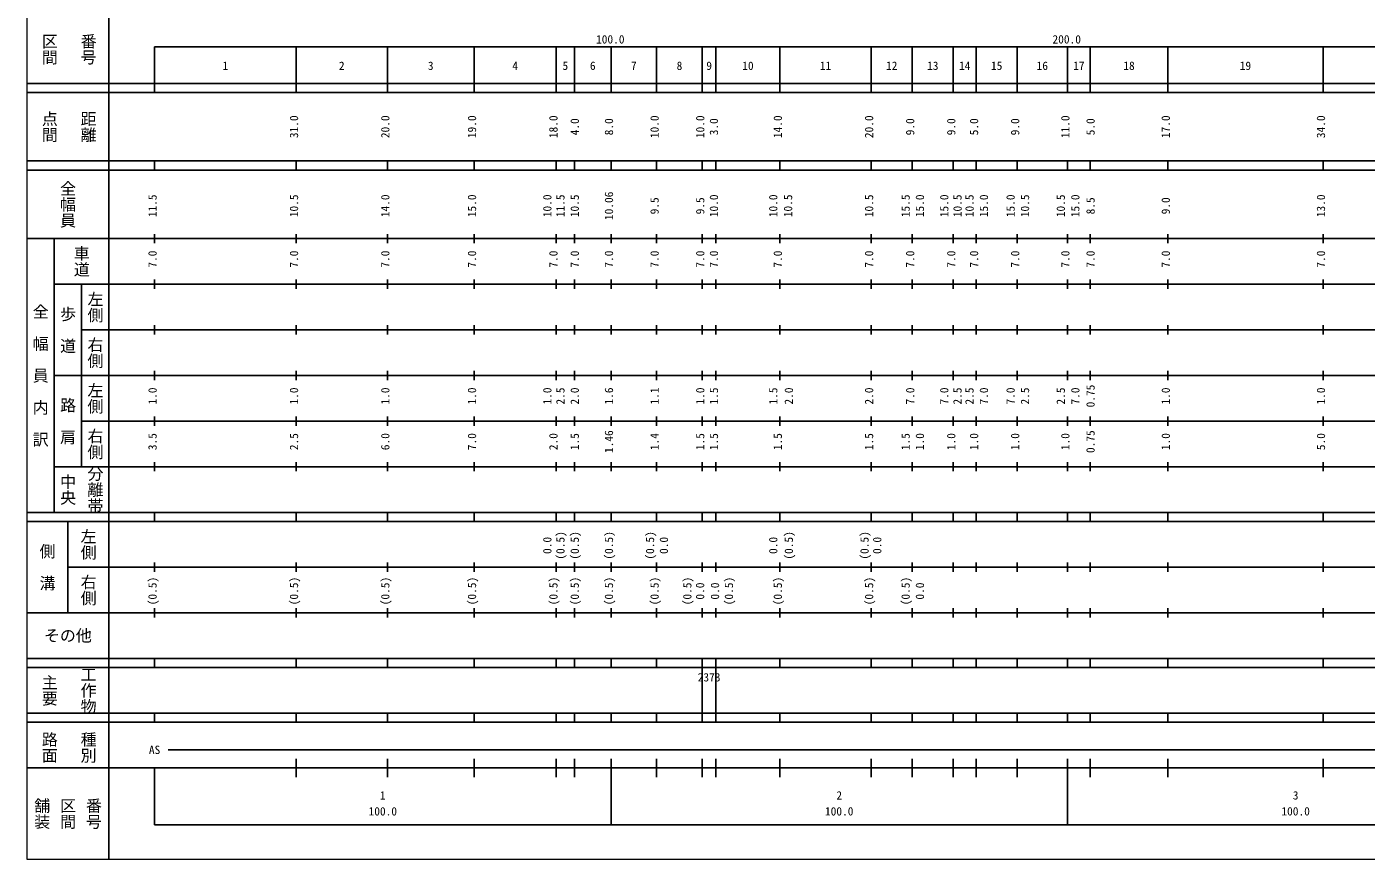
# Model space of a CAD drawing. Units: millimetres on the paper, enlarged 1000 times. Extents: x -64763 to 575237, y -104041 to 255959.
# Drawn here: x -64763 to 228702, y -104041 to 78368 of the extents above; entities that cross this region are included whole.
import ezdxf
from ezdxf.enums import TextEntityAlignment as Align

# ---------------------------------------------------------------- set-up
doc = ezdxf.new("R2010")
doc.units = ezdxf.units.MM
doc.header["$LTSCALE"] = 1000
doc.layers.add('M-TTL', color=2, linetype='Continuous', lineweight=13)
doc.layers.add('M-TTL-BAND', color=7, linetype='Continuous', lineweight=25)
doc.styles.add('@ＭＳ ゴシック', font='')
doc.styles.add('ＭＳ ゴシック', font='')
doc.styles.get('@ＭＳ ゴシック').set_extended_font_data('@MS Gothic')
doc.styles.get('ＭＳ ゴシック').set_extended_font_data('MS Gothic')

msp = doc.modelspace()

# ---------------------------------------------------------------- linework, layer by layer
at = {"layer": 'M-TTL'}
for p, q in [((-64763, 255959), (-64763, -104041)), ((-64763, -104041), (575237, -104041))]:
    msp.add_line(p, q, dxfattribs=at)
at = {"layer": 'M-TTL-BAND'}
for p, q in [((-46763, 245959), (-46763, -104041)), ((-36763, 73959), (474237, 73959)), ((-36763, 73959), (-36763, 63959)), ((-5763, 63959), (-5763, 73959)), ((14237, 63959), (14237, 73959)), ((33237, 63959), (33237, 73959)), ((51237, 63959), (51237, 73959)), ((55237, 63959), (55237, 73959)), ((63237, 63959), (63237, 73959)), ((73237, 63959), (73237, 73959)), ((83237, 63959), (83237, 73959)), ((86237, 63959), (86237, 73959)), ((100237, 63959), (100237, 73959)), ((120237, 63959), (120237, 73959)), ((129237, 63959), (129237, 73959)), ((138237, 63959), (138237, 73959)), ((143237, 63959), (143237, 73959)), ((152237, 63959), (152237, 73959)), ((163237, 63959), (163237, 73959)), ((168237, 63959), (168237, 73959)), ((185237, 63959), (185237, 73959)), ((219237, 63959), (219237, 73959)), ((-64763, 65959), (474237, 65959)), ((-64763, 63959), (474237, 63959)), ((-64763, 48959), (474237, 48959)), ((-64763, 46959), (474237, 46959)), ((-36763, 46959), (-36763, 48959)), ((-5763, 46959), (-5763, 48959)), ((14237, 46959), (14237, 48959)), ((33237, 46959), (33237, 48959)), ((51237, 46959), (51237, 48959)), ((55237, 46959), (55237, 48959)), ((63237, 46959), (63237, 48959)), ((73237, 46959), (73237, 48959)), ((83237, 46959), (83237, 48959)), ((86237, 46959), (86237, 48959)), ((100237, 46959), (100237, 48959)), ((120237, 46959), (120237, 48959)), ((129237, 46959), (129237, 48959)), ((138237, 46959), (138237, 48959)), ((143237, 46959), (143237, 48959)), ((152237, 46959), (152237, 48959)), ((163237, 46959), (163237, 48959)), ((168237, 46959), (168237, 48959)), ((185237, 46959), (185237, 48959)), ((219237, 46959), (219237, 48959)), ((-36763, 30959), (-36763, 32959)), ((-5763, 30959), (-5763, 32959)), ((14237, 30959), (14237, 32959)), ((33237, 30959), (33237, 32959)), ((51237, 30959), (51237, 32959)), ((55237, 30959), (55237, 32959)), ((63237, 30959), (63237, 32959)), ((73237, 30959), (73237, 32959)), ((83237, 30959), (83237, 32959)), ((86237, 30959), (86237, 32959)), ((100237, 30959), (100237, 32959)), ((120237, 30959), (120237, 32959)), ((129237, 30959), (129237, 32959)), ((138237, 30959), (138237, 32959)), ((143237, 30959), (143237, 32959)), ((152237, 30959), (152237, 32959)), ((163237, 30959), (163237, 32959)), ((168237, 30959), (168237, 32959)), ((185237, 30959), (185237, 32959)), ((219237, 30959), (219237, 32959)), ((-64763, 31959), (474237, 31959)), ((-58763, -28041), (-58763, 31959)), ((-58763, 21959), (474237, 21959)), ((-52763, 21959), (-52763, -18041)), ((-36763, 20959), (-36763, 22959)), ((-5763, 20959), (-5763, 22959)), ((14237, 20959), (14237, 22959)), ((33237, 20959), (33237, 22959)), ((51237, 20959), (51237, 22959)), ((55237, 20959), (55237, 22959)), ((63237, 20959), (63237, 22959)), ((73237, 20959), (73237, 22959)), ((83237, 20959), (83237, 22959)), ((86237, 20959), (86237, 22959)), ((100237, 20959), (100237, 22959)), ((120237, 20959), (120237, 22959)), ((129237, 20959), (129237, 22959)), ((138237, 20959), (138237, 22959)), ((143237, 20959), (143237, 22959)), ((152237, 20959), (152237, 22959)), ((163237, 20959), (163237, 22959)), ((168237, 20959), (168237, 22959)), ((185237, 20959), (185237, 22959)), ((219237, 20959), (219237, 22959)), ((-52763, 11959), (474237, 11959)), ((-36763, 10959), (-36763, 12959)), ((-5763, 10959), (-5763, 12959)), ((14237, 10959), (14237, 12959)), ((33237, 10959), (33237, 12959)), ((51237, 10959), (51237, 12959)), ((55237, 10959), (55237, 12959)), ((63237, 10959), (63237, 12959)), ((73237, 10959), (73237, 12959)), ((83237, 10959), (83237, 12959)), ((86237, 10959), (86237, 12959)), ((100237, 10959), (100237, 12959)), ((120237, 10959), (120237, 12959)), ((129237, 10959), (129237, 12959)), ((138237, 10959), (138237, 12959)), ((143237, 10959), (143237, 12959)), ((152237, 10959), (152237, 12959)), ((163237, 10959), (163237, 12959)), ((168237, 10959), (168237, 12959)), ((185237, 10959), (185237, 12959)), ((219237, 10959), (219237, 12959)), ((-36763, 959), (-36763, 2959)), ((-5763, 959), (-5763, 2959)), ((14237, 959), (14237, 2959)), ((33237, 959), (33237, 2959)), ((51237, 959), (51237, 2959)), ((55237, 959), (55237, 2959)), ((63237, 959), (63237, 2959)), ((73237, 959), (73237, 2959)), ((83237, 959), (83237, 2959)), ((86237, 959), (86237, 2959)), ((100237, 959), (100237, 2959)), ((120237, 959), (120237, 2959)), ((129237, 959), (129237, 2959)), ((138237, 959), (138237, 2959)), ((143237, 959), (143237, 2959)), ((152237, 959), (152237, 2959)), ((163237, 959), (163237, 2959)), ((168237, 959), (168237, 2959)), ((185237, 959), (185237, 2959)), ((219237, 959), (219237, 2959)), ((-58763, 1959), (474237, 1959)), ((-52763, -8041), (474237, -8041)), ((-36763, -9041), (-36763, -7041)), ((-5763, -9041), (-5763, -7041)), ((14237, -9041), (14237, -7041)), ((33237, -9041), (33237, -7041)), ((51237, -9041), (51237, -7041)), ((55237, -9041), (55237, -7041)), ((63237, -9041), (63237, -7041)), ((73237, -9041), (73237, -7041)), ((83237, -9041), (83237, -7041)), ((86237, -9041), (86237, -7041)), ((100237, -9041), (100237, -7041)), ((120237, -9041), (120237, -7041)), ((129237, -9041), (129237, -7041)), ((138237, -9041), (138237, -7041)), ((143237, -9041), (143237, -7041)), ((152237, -9041), (152237, -7041)), ((163237, -9041), (163237, -7041)), ((168237, -9041), (168237, -7041)), ((185237, -9041), (185237, -7041)), ((219237, -9041), (219237, -7041)), ((-36763, -19041), (-36763, -17041)), ((-5763, -19041), (-5763, -17041)), ((14237, -19041), (14237, -17041)), ((33237, -19041), (33237, -17041)), ((51237, -19041), (51237, -17041)), ((55237, -19041), (55237, -17041)), ((63237, -19041), (63237, -17041)), ((73237, -19041), (73237, -17041)), ((83237, -19041), (83237, -17041)), ((86237, -19041), (86237, -17041)), ((100237, -19041), (100237, -17041)), ((120237, -19041), (120237, -17041)), ((129237, -19041), (129237, -17041)), ((138237, -19041), (138237, -17041)), ((143237, -19041), (143237, -17041)), ((152237, -19041), (152237, -17041)), ((163237, -19041), (163237, -17041)), ((168237, -19041), (168237, -17041)), ((185237, -19041), (185237, -17041)), ((219237, -19041), (219237, -17041)), ((-58763, -18041), (474237, -18041)), ((-64763, -28041), (474237, -28041)), ((-36763, -30041), (-36763, -28041)), ((-5763, -30041), (-5763, -28041)), ((14237, -30041), (14237, -28041)), ((33237, -30041), (33237, -28041)), ((51237, -30041), (51237, -28041)), ((55237, -30041), (55237, -28041)), ((63237, -30041), (63237, -28041)), ((73237, -30041), (73237, -28041)), ((83237, -30041), (83237, -28041)), ((86237, -30041), (86237, -28041)), ((100237, -30041), (100237, -28041)), ((120237, -30041), (120237, -28041)), ((129237, -30041), (129237, -28041)), ((138237, -30041), (138237, -28041)), ((143237, -30041), (143237, -28041)), ((152237, -30041), (152237, -28041)), ((163237, -30041), (163237, -28041)), ((168237, -30041), (168237, -28041)), ((185237, -30041), (185237, -28041)), ((219237, -30041), (219237, -28041)), ((-64763, -30041), (474237, -30041)), ((-55763, -30041), (-55763, -50041)), ((-55763, -40041), (474237, -40041)), ((-36763, -41041), (-36763, -39041)), ((-5763, -41041), (-5763, -39041)), ((14237, -41041), (14237, -39041)), ((33237, -41041), (33237, -39041)), ((51237, -41041), (51237, -39041)), ((55237, -41041), (55237, -39041)), ((63237, -41041), (63237, -39041)), ((73237, -41041), (73237, -39041)), ((83237, -41041), (83237, -39041)), ((86237, -41041), (86237, -39041)), ((100237, -41041), (100237, -39041)), ((120237, -41041), (120237, -39041)), ((129237, -41041), (129237, -39041)), ((138237, -41041), (138237, -39041)), ((143237, -41041), (143237, -39041)), ((152237, -41041), (152237, -39041)), ((163237, -41041), (163237, -39041)), ((168237, -41041), (168237, -39041)), ((185237, -41041), (185237, -39041)), ((219237, -41041), (219237, -39041)), ((-36763, -51041), (-36763, -49041)), ((-5763, -51041), (-5763, -49041)), ((14237, -51041), (14237, -49041)), ((33237, -51041), (33237, -49041)), ((51237, -51041), (51237, -49041)), ((55237, -51041), (55237, -49041)), ((63237, -51041), (63237, -49041)), ((73237, -51041), (73237, -49041)), ((83237, -51041), (83237, -49041)), ((86237, -51041), (86237, -49041)), ((100237, -51041), (100237, -49041)), ((120237, -51041), (120237, -49041)), ((129237, -51041), (129237, -49041)), ((138237, -51041), (138237, -49041)), ((143237, -51041), (143237, -49041)), ((152237, -51041), (152237, -49041)), ((163237, -51041), (163237, -49041)), ((168237, -51041), (168237, -49041)), ((185237, -51041), (185237, -49041)), ((219237, -51041), (219237, -49041)), ((-64763, -50041), (474237, -50041)), ((-64763, -60041), (474237, -60041)), ((-36763, -62041), (-36763, -60041)), ((-5763, -62041), (-5763, -60041)), ((14237, -62041), (14237, -60041)), ((33237, -62041), (33237, -60041)), ((51237, -62041), (51237, -60041)), ((55237, -62041), (55237, -60041)), ((63237, -62041), (63237, -60041)), ((73237, -62041), (73237, -60041)), ((83237, -62041), (83237, -60041)), ((86237, -62041), (86237, -60041)), ((100237, -62041), (100237, -60041)), ((120237, -62041), (120237, -60041)), ((129237, -62041), (129237, -60041)), ((138237, -62041), (138237, -60041)), ((143237, -62041), (143237, -60041)), ((152237, -62041), (152237, -60041)), ((163237, -62041), (163237, -60041)), ((168237, -62041), (168237, -60041)), ((185237, -62041), (185237, -60041)), ((219237, -62041), (219237, -60041)), ((-64763, -62041), (474237, -62041)), ((83237, -72041), (83237, -62041)), ((86237, -72041), (86237, -62041)), ((-64763, -72041), (474237, -72041)), ((-36763, -74041), (-36763, -72041)), ((-5763, -74041), (-5763, -72041)), ((14237, -74041), (14237, -72041)), ((33237, -74041), (33237, -72041)), ((51237, -74041), (51237, -72041)), ((55237, -74041), (55237, -72041)), ((63237, -74041), (63237, -72041)), ((73237, -74041), (73237, -72041)), ((83237, -74041), (83237, -72041)), ((86237, -74041), (86237, -72041)), ((100237, -74041), (100237, -72041)), ((120237, -74041), (120237, -72041)), ((129237, -74041), (129237, -72041)), ((138237, -74041), (138237, -72041)), ((143237, -74041), (143237, -72041)), ((152237, -74041), (152237, -72041)), ((163237, -74041), (163237, -72041)), ((168237, -74041), (168237, -72041)), ((185237, -74041), (185237, -72041)), ((219237, -74041), (219237, -72041)), ((-64763, -74041), (474237, -74041)), ((-33763, -80041), (460237, -80041)), ((-5763, -86041), (-5763, -82041)), ((14237, -86041), (14237, -82041)), ((33237, -86041), (33237, -82041)), ((51237, -86041), (51237, -82041)), ((55237, -86041), (55237, -82041)), ((63237, -96541), (63237, -82041)), ((73237, -86041), (73237, -82041)), ((83237, -86041), (83237, -82041)), ((86237, -86041), (86237, -82041)), ((100237, -86041), (100237, -82041)), ((120237, -86041), (120237, -82041)), ((129237, -86041), (129237, -82041)), ((138237, -86041), (138237, -82041)), ((143237, -86041), (143237, -82041)), ((152237, -86041), (152237, -82041)), ((163237, -96541), (163237, -82041)), ((168237, -86041), (168237, -82041)), ((185237, -86041), (185237, -82041)), ((219237, -86041), (219237, -82041)), ((-64763, -84041), (474237, -84041)), ((-36763, -84041), (-36763, -96541)), ((-36763, -96541), (474237, -96541))]:
    msp.add_line(p, q, dxfattribs=at)

# ---------------------------------------------------------------- texts
at = {"layer": 'M-TTL-BAND', "style": '@ＭＳ ゴシック'}
for s, p in [('区間', (-59763, 73459)), ('番号', (-51263, 73459)), ('点間', (-59763, 56459)), ('距離', (-51263, 56459)), ('全幅員', (-55763, 39459)), ('車道', (-52763, 26959)), ('左側', (-49763, 16959)), ('全\u3000幅\u3000員\u3000内\u3000訳', (-61763, 1959)), ('歩\u3000道', (-55763, 11959)), ('右側', (-49763, 6959)), ('左側', (-49763, -3041)), ('路\u3000肩', (-55763, -8041)), ('右側', (-49763, -13041)), ('中央', (-55763, -23041)), ('分離帯', (-49763, -23041)), ('左側', (-51263, -35041)), ('側\u3000溝', (-60263, -40041)), ('右側', (-51263, -45041)), ('主要', (-59763, -67041)), ('工作物', (-51263, -67041)), ('路面', (-59763, -79541)), ('種別', (-51263, -79541)), ('舗装', (-61430, -94041)), ('区間', (-55763, -94041)), ('番号', (-50096, -94041))]:
    msp.add_text(s, height=2566, rotation=270, dxfattribs=at).set_placement(p, align=Align.MIDDLE_CENTER)
at = {"layer": 'M-TTL-BAND', "style": 'ＭＳ ゴシック'}
for s, p in [('100.0', (63081, 74153)), ('200.0', (163081, 74153)), ('1', (-21263, 68364)), ('2', (4237, 68364)), ('3', (23737, 68364)), ('4', (42237, 68364)), ('5', (53237, 68364)), ('6', (59237, 68364)), ('7', (68237, 68364)), ('8', (78237, 68364)), ('9', (84737, 68364)), ('10', (93237, 68364)), ('11', (110237, 68364)), ('12', (124737, 68364)), ('13', (133737, 68364)), ('14', (140737, 68364)), ('15', (147737, 68364)), ('16', (157737, 68364)), ('17', (165737, 68364)), ('18', (176737, 68364)), ('19', (202237, 68364)), ('AS', (-36763, -81541)), ('1', (13237, -91518)), ('2', (113237, -91518)), ('3', (213237, -91518)), ('100.0', (13237, -95008)), ('100.0', (113237, -95008)), ('100.0', (213237, -95008))]:
    msp.add_text(s, height=1833, dxfattribs=at).set_placement(p, align=Align.BOTTOM_CENTER)
for s, p in [('31.0', (-4763, 56459)), ('20.0', (15237, 56459)), ('19.0', (34237, 56459)), ('18.0', (52073, 56459)), ('10.0', (74237, 56459)), ('10.0', (84237, 56459)), ('14.0', (101237, 56459)), ('20.0', (121237, 56459)), ('11.0', (164237, 56459)), ('17.0', (186237, 56459)), ('34.0', (220237, 56459)), ('4.0', (56747, 56459)), ('8.0', (64237, 56459)), ('3.0', (87237, 56459)), ('9.0', (130237, 56459)), ('9.0', (139237, 56459)), ('5.0', (144237, 56459)), ('9.0', (153237, 56459)), ('5.0', (169755, 56459)), ('11.5', (-35763, 39133)), ('10.5', (-4763, 39133)), ('14.0', (15237, 39133)), ('15.0', (34237, 39133)), ('10.0', (50738, 39133)), ('11.5', (53607, 39133)), ('10.5', (56747, 39133)), ('10.06', (64237, 39133)), ('10.0', (87237, 39133)), ('10.0', (100237, 39133)), ('10.5', (103486, 39133)), ('10.5', (121237, 39133)), ('15.5', (129237, 39133)), ('15.0', (132364, 39133)), ('15.0', (137706, 39133)), ('10.5', (140607, 39133)), ('10.5', (143237, 39133)), ('15.0', (146386, 39133)), ('15.0', (152237, 39133)), ('10.5', (155400, 39133)), ('10.5', (163237, 39133)), ('15.0', (166417, 39133)), ('13.0', (220237, 39133)), ('9.5', (74237, 39133)), ('9.5', (84237, 39133)), ('8.5', (169755, 39133)), ('9.0', (186237, 39133)), ('7.0', (-35763, 27459)), ('7.0', (-4763, 27459)), ('7.0', (15237, 27459)), ('7.0', (34237, 27459)), ('7.0', (52073, 27459)), ('7.0', (56747, 27459)), ('7.0', (64237, 27459)), ('7.0', (74237, 27459)), ('7.0', (84237, 27459)), ('7.0', (87237, 27459)), ('7.0', (101237, 27459)), ('7.0', (121237, 27459)), ('7.0', (130237, 27459)), ('7.0', (139237, 27459)), ('7.0', (144237, 27459)), ('7.0', (153237, 27459)), ('7.0', (164237, 27459)), ('7.0', (169755, 27459)), ('7.0', (186237, 27459)), ('7.0', (220237, 27459)), ('1.0', (-35763, -2541)), ('1.0', (-4763, -2541)), ('1.0', (15237, -2541)), ('1.0', (34237, -2541)), ('1.0', (50738, -2541)), ('2.5', (53607, -2541)), ('2.0', (56747, -2541)), ('1.6', (64237, -2541)), ('1.1', (74237, -2541)), ('1.0', (84237, -2541)), ('1.5', (87237, -2541)), ('1.5', (100237, -2541)), ('2.0', (103653, -2541)), ('2.0', (121237, -2541)), ('7.0', (130237, -2541)), ('7.0', (137706, -2541)), ('2.5', (140607, -2541)), ('2.5', (143237, -2541)), ('7.0', (146386, -2541)), ('7.0', (152237, -2541)), ('2.5', (155400, -2541)), ('2.5', (163237, -2541)), ('7.0', (166417, -2541)), ('0.75', (169755, -2541)), ('1.0', (186237, -2541)), ('1.0', (220237, -2541)), ('3.5', (-35763, -12541)), ('2.5', (-4763, -12541)), ('6.0', (15237, -12541)), ('7.0', (34237, -12541)), ('2.0', (52073, -12541)), ('1.5', (56747, -12541)), ('1.46', (64237, -12541)), ('1.4', (74237, -12541)), ('1.5', (84237, -12541)), ('1.5', (87237, -12541)), ('1.5', (101237, -12541)), ('1.5', (121237, -12541)), ('1.5', (129237, -12541)), ('1.0', (132364, -12541)), ('1.0', (139237, -12541)), ('1.0', (144237, -12541)), ('1.0', (153237, -12541)), ('1.0', (164237, -12541)), ('0.75', (169755, -12541)), ('1.0', (186237, -12541)), ('5.0', (220237, -12541)), ('0.0', (50738, -35277)), ('(0.5)', (53607, -35277)), ('(0.5)', (56747, -35277)), ('(0.5)', (64237, -35277)), ('(0.5)', (73237, -35277)), ('0.0', (76277, -35277)), ('0.0', (100237, -35277)), ('(0.5)', (103653, -35277)), ('(0.5)', (120237, -35277)), ('0.0', (123016, -35277)), ('(0.5)', (-35763, -45277)), ('(0.5)', (-4763, -45277)), ('(0.5)', (15237, -45277)), ('(0.5)', (34237, -45277)), ('(0.5)', (52073, -45277)), ('(0.5)', (56747, -45277)), ('(0.5)', (64237, -45277)), ('(0.5)', (74237, -45277)), ('(0.5)', (81409, -45277)), ('0.0', (84207, -45277)), ('0.0', (87476, -45277)), ('(0.5)', (90523, -45277)), ('(0.5)', (101237, -45277)), ('(0.5)', (121237, -45277)), ('(0.5)', (129237, -45277)), ('0.0', (132364, -45277))]:
    msp.add_text(s, height=1833, rotation=90, dxfattribs=at).set_placement(p, align=Align.BOTTOM_CENTER)
msp.add_text('その他', height=2566, dxfattribs=at).set_placement((-55763, -55041), align=Align.MIDDLE_CENTER)
msp.add_text('2373', height=1833, dxfattribs=at).set_placement((82237, -65636), align=Align.BOTTOM_LEFT)

doc.saveas('drawing.dxf')
